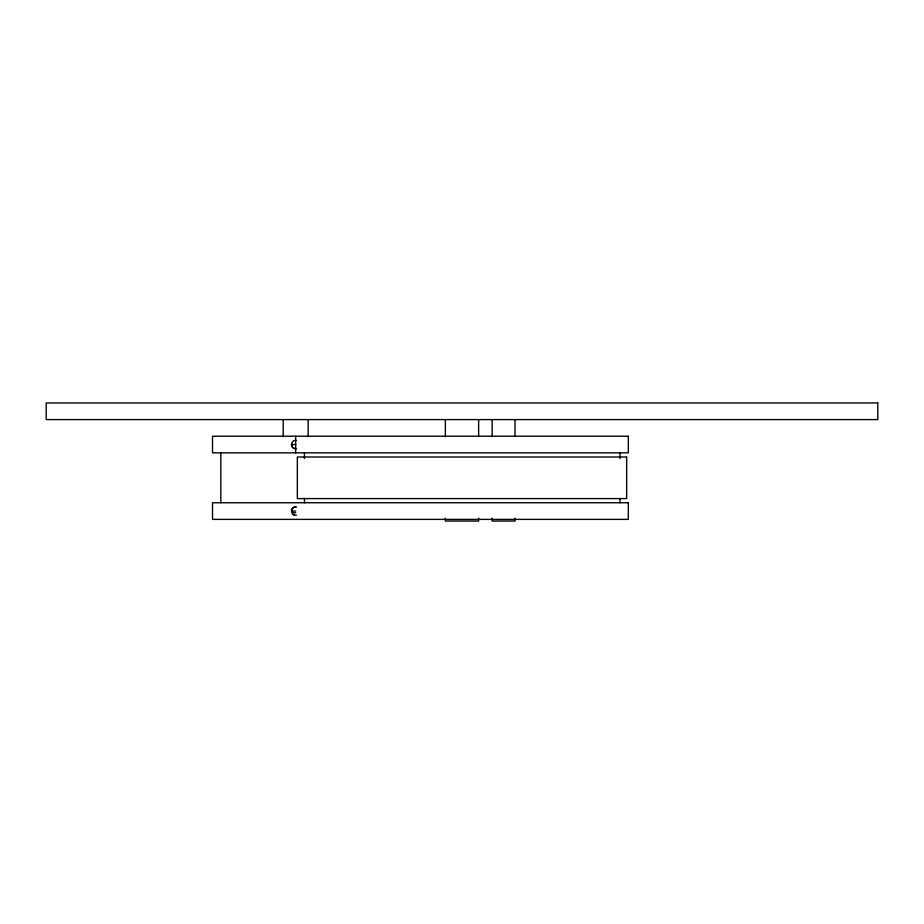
<?xml version="1.0" encoding="UTF-8"?>
<svg xmlns="http://www.w3.org/2000/svg" width="924" height="924" viewBox="0 0 924 924"><rect width="100%" height="100%" fill="white"/><g stroke="black" fill="none" stroke-linecap="round" stroke-linejoin="round"><path stroke-width="1.39" d="M296.477 448.614C290.159 449.965 290.159 439.108 296.477 440.459M296.477 515.142C290.159 516.493 290.159 505.636 296.477 506.987M291.372 444.536L295.68 444.536M291.372 511.064L295.68 511.064M292.446 512.728L295.68 512.728M293.358 514.518L294.086 514.911M620.004 452.852L620.004 458.558M620.004 498.475L620.004 502.748M515.014 419.588L515.014 436.74M515.014 518.191L515.014 521.044L492.146 521.044L492.146 518.191M492.146 419.588L492.146 436.74M478.632 419.588L478.632 436.74M478.632 518.191L478.632 521.044L445.368 521.044L445.368 518.191M445.368 419.588L445.368 436.74M308.154 419.588L308.154 436.786M304.458 452.852L304.458 458.558M304.458 498.475L304.458 502.748M295.68 436.22L295.68 452.852M283.206 419.588L283.206 436.786M220.836 452.852L220.836 502.748M295.68 448.694A4.158 4.158 0 0 1 291.522 444.536M291.522 511.064A4.158 4.158 0 0 1 295.68 506.906M877.8 402.956L46.2 402.956L46.2 419.588L877.8 419.588L877.8 402.956M628.32 436.22L212.52 436.22L212.52 452.852L628.32 452.852L628.32 436.22M626.657 457.01L297.343 457.01L297.343 498.59L626.657 498.59L626.657 457.01M628.32 502.748L212.52 502.748L212.52 519.38L628.32 519.38L628.32 502.748"/></g></svg>
